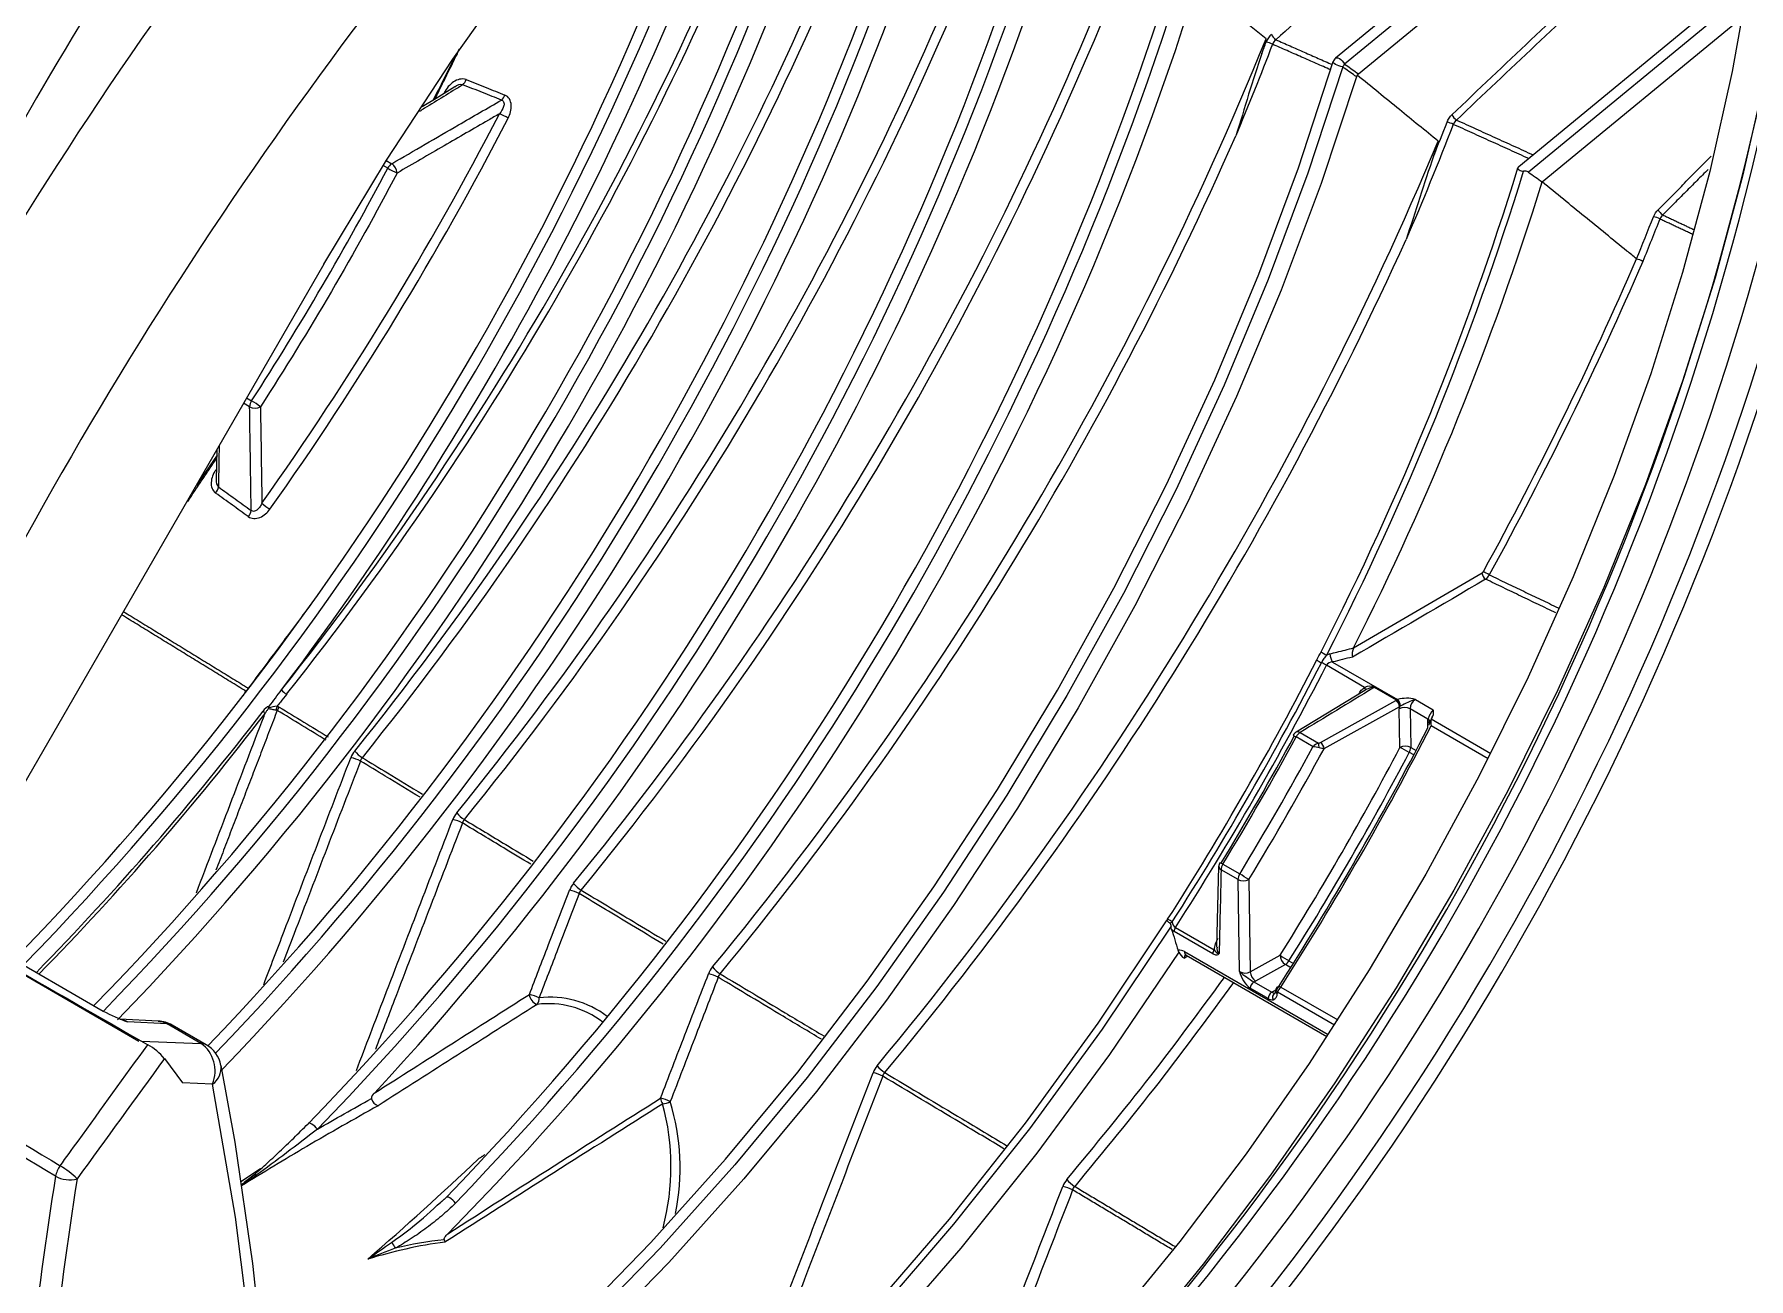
# Model space of a CAD drawing. Extents: x 9.3 to 87, y 1.1 to 68.8.
# Drawn here: x 15.774 to 19.113, y 51.268 to 53.691 of the extents above; entities that cross this region are included whole.
import ezdxf

# ---------------------------------------------------------------- set-up
doc = ezdxf.new("R2010")
doc.units = 0
doc.header["$MEASUREMENT"] = 0
doc.linetypes.add('SLD-Solid', pattern=[0])
doc.layers.add('OBJECT', color=7, linetype='CONTINUOUS')

msp = doc.modelspace()

# ---------------------------------------------------------------- linework, layer by layer
at = {"layer": 'OBJECT', "linetype": 'SLD-Solid', "lineweight": 15}
for p, q in [((18.7306, 53.9923), (18.3083, 53.6449)), ((18.7506, 53.9828), (18.3259, 53.6333)), ((18.3528, 53.6141), (18.7834, 53.9684)), ((19.0965, 53.7885), (18.6649, 53.4334)), ((19.109, 53.7728), (18.6838, 53.4229)), ((18.7107, 53.4037), (19.1008, 53.7247)), ((18.3035, 53.6377), (18.3037, 53.6382)), ((16.5722, 53.5777), (16.5737, 53.5769)), ((16.4621, 53.4306), (16.4534, 53.4357)), ((16.4594, 53.4454), (16.4699, 53.4393)), ((16.3378, 53.2436), (15.6043, 51.9731)), ((16.1933, 52.966), (16.1815, 52.9728)), ((16.1874, 52.9832), (16.1971, 52.9776)), ((16.1299, 52.8718), (16.0904, 52.814)), ((16.1299, 52.8718), (16.0904, 52.814)), ((16.1292, 52.8822), (16.1283, 52.8234)), ((16.1287, 52.8419), (16.1271, 52.8428)), ((16.0887, 52.8054), (16.0858, 52.8071)), ((16.0904, 52.814), (16.0934, 52.8123)), ((18.5934, 52.6423), (18.3431, 52.4962)), ((18.3648, 52.4198), (18.2904, 52.4627)), ((18.3024, 52.4691), (18.4291, 52.396)), ((18.3651, 52.4139), (18.2313, 52.3324)), ((18.2787, 52.3125), (18.4256, 52.3942)), ((18.427, 52.3949), (18.3838, 52.4198)), ((18.3847, 52.4204), (18.4278, 52.3955)), ((18.4636, 52.3964), (18.4984, 52.3763)), ((18.4325, 52.382), (18.2856, 52.3004)), ((18.4335, 52.3026), (18.4323, 52.3781)), ((18.4882, 52.358), (18.4533, 52.3782)), ((18.4533, 52.3782), (18.4545, 52.3028)), ((18.4944, 52.3583), (18.6105, 52.2912)), ((18.2643, 52.3043), (18.2313, 52.3233)), ((18.2391, 52.3318), (18.2747, 52.3113)), ((18.4878, 52.34), (18.488, 52.3531)), ((18.6053, 52.2809), (18.4945, 52.3448)), ((18.4606, 52.2881), (18.4519, 52.2931)), ((18.4545, 52.3028), (18.4651, 52.2966)), ((18.0801, 52.0714), (18.0765, 51.914)), ((18.0808, 52.0713), (18.0808, 52.0709)), ((18.1182, 52.0454), (18.0852, 52.0645)), ((18.0886, 52.0754), (18.1216, 52.0564)), ((15.4288, 52.0479), (15.9775, 51.7312)), ((15.4841, 52.0344), (15.9082, 51.7896)), ((18.121, 51.8664), (18.1182, 52.0454)), ((18.1392, 52.0456), (18.142, 51.8661)), ((18.0693, 51.901), (17.9939, 51.9445)), ((17.9963, 51.9522), (18.0718, 51.9086)), ((18.0139, 51.9052), (18.2938, 51.7436)), ((18.017, 51.8983), (18.2914, 51.7399)), ((18.142, 51.8661), (18.2001, 51.8984)), ((18.2105, 51.8801), (18.1524, 51.8478)), ((18.2211, 51.874), (18.2105, 51.8801)), ((18.2175, 51.8872), (18.2262, 51.8822)), ((18.1767, 51.8138), (18.1419, 51.8339)), ((18.149, 51.8462), (18.1838, 51.8261)), ((18.1838, 51.8261), (18.192, 51.831)), ((18.3061, 51.7624), (18.1953, 51.8264)), ((18.2017, 51.8363), (18.3125, 51.7723)), ((16.0154, 51.77), (15.9403, 51.7735)), ((16.0325, 51.7648), (15.9555, 51.7684)), ((16.0985, 51.7267), (16.0325, 51.7648)), ((16.1086, 51.7239), (16.0426, 51.762)), ((15.9826, 51.731), (16.0985, 51.7267)), ((16.0272, 51.6969), (16.0624, 51.6496)), ((16.1211, 51.6475), (16.0624, 51.6496)), ((16.2144, 51.4824), (16.1762, 51.4569))]:
    msp.add_line(p, q, dxfattribs=at)
at = {"layer": 'OBJECT', "linetype": 'SLD-Solid', "lineweight": 15, "flags": 128}
for points in [[(16.3378, 53.2436), (16.4597, 53.4459), (16.5889, 53.6428), (16.7247, 53.8335), (16.8665, 54.0173), (17.0138, 54.1932), (17.166, 54.3607), (17.3223, 54.5189), (17.4822, 54.6672), (17.6448, 54.8049), (17.8096, 54.9314), (17.9759, 55.0463), (17.9956, 55.0591)], [(19.0917, 54.976), (19.1151, 54.8662), (19.1396, 54.7057), (19.1544, 54.5382), (19.1593, 54.3642), (19.1544, 54.1845), (19.1396, 53.9999), (19.1151, 53.8112), (19.0809, 53.619), (19.0372, 53.4242), (18.9841, 53.2276), (18.9219, 53.03), (18.8508, 52.8323), (18.7711, 52.6352), (18.6832, 52.4395), (18.5874, 52.2462), (18.4841, 52.0559), (18.3738, 51.8695), (18.2568, 51.6877), (18.1338, 51.5113), (18.0051, 51.341), (17.8713, 51.1776), (17.733, 51.0216), (17.5908, 50.8738), (17.4452, 50.7347), (17.2968, 50.605), (17.1463, 50.4851), (16.9943, 50.3756), (16.8414, 50.2769)], [(19.2033, 53.9798), (19.1809, 53.8115), (19.146, 53.6158), (19.1015, 53.4175), (19.0474, 53.2174), (18.9841, 53.0162), (18.9117, 52.8149), (18.8306, 52.6143), (18.741, 52.4151), (18.6435, 52.2183), (18.5383, 52.0246), (18.426, 51.8348), (18.3069, 51.6498), (18.1816, 51.4703), (18.0506, 51.2969), (17.9144, 51.1306), (17.7736, 50.9718), (17.6287, 50.8214), (17.4805, 50.6799), (17.3294, 50.5478), (17.2939, 50.5185)], [(16.2466, 50.6986), (16.3598, 50.7809), (16.5174, 50.9057), (16.6728, 51.0406), (16.8255, 51.1852), (16.9747, 51.3388), (17.12, 51.5009), (17.2607, 51.6709), (17.3962, 51.8479), (17.5261, 52.0314), (17.6498, 52.2206), (17.7667, 52.4146), (17.8765, 52.6129), (17.9787, 52.8145), (18.0729, 53.0186), (18.1587, 53.2245), (18.2357, 53.4313), (18.3037, 53.6382)], [(18.3221, 53.6276), (18.2541, 53.4207), (18.1771, 53.2139), (18.0913, 53.008), (17.9971, 52.8039), (17.8949, 52.6023), (17.7851, 52.404), (17.6681, 52.21), (17.5445, 52.0208), (17.4146, 51.8373), (17.2791, 51.6603), (17.1384, 51.4903), (16.9931, 51.3282), (16.8439, 51.1746), (16.6912, 51.03), (16.5358, 50.8951), (16.3782, 50.7703), (16.2474, 50.6758)], [(18.3221, 53.6276), (18.3184, 53.6284), (18.3147, 53.6295), (18.3111, 53.6309), (18.3081, 53.6325), (18.3056, 53.6341), (18.3041, 53.6357), (18.3034, 53.6371), (18.3035, 53.6377)], [(18.3083, 53.6449), (18.3087, 53.6452), (18.3106, 53.6456), (18.3129, 53.6452), (18.3156, 53.644), (18.3184, 53.642), (18.3212, 53.6395), (18.3237, 53.6365), (18.3259, 53.6333)], [(18.349, 53.6084), (18.2801, 53.4005), (18.2021, 53.1928), (18.1155, 52.986), (18.0204, 52.781), (17.9173, 52.5786), (17.8067, 52.3796), (17.6889, 52.1848), (17.5644, 51.995), (17.4337, 51.8109), (17.2973, 51.6332), (17.1558, 51.4627), (17.0097, 51.3001), (16.8597, 51.1459), (16.7063, 51.0008), (16.5501, 50.8654), (16.3917, 50.7402), (16.2487, 50.6373)], [(16.5926, 53.5887), (16.5565, 53.5664), (16.5295, 53.5498)], [(16.1858, 52.4124), (16.1867, 52.4115), (16.1871, 52.411)], [(16.1911, 52.4179), (16.1918, 52.4175), (16.192, 52.4174)], [(18.3648, 52.4198), (18.3652, 52.4186), (18.3655, 52.4176), (18.3657, 52.4166), (18.3658, 52.4157), (18.3657, 52.415), (18.3656, 52.4143), (18.3653, 52.4139), (18.3649, 52.4136)], [(17.9878, 51.9548), (17.8534, 51.7542), (17.712, 51.5605), (17.5644, 51.3745), (17.4113, 51.197), (17.2532, 51.0289), (17.091, 50.871), (16.9254, 50.724), (16.7572, 50.5885), (16.5871, 50.4652), (16.4159, 50.3547)], [(16.4975, 50.4192), (16.5766, 50.4719), (16.7472, 50.5956), (16.9159, 50.7315), (17.0819, 50.8791), (17.2445, 51.0376), (17.4029, 51.2063), (17.5564, 51.3845), (17.7043, 51.5712), (17.8459, 51.7657), (17.9805, 51.967)], [(18.0032, 51.9043), (17.8682, 51.705), (17.7265, 51.5126), (17.5787, 51.3279), (17.4254, 51.1516), (17.2674, 50.9847), (17.1054, 50.8278), (16.94, 50.6817), (16.7721, 50.547), (16.6024, 50.4243), (16.4316, 50.3142)], [(18.0152, 51.8992), (18.015, 51.8992), (18.0162, 51.8987), (18.0171, 51.8982)], [(18.1914, 51.828), (18.1913, 51.8263), (18.191, 51.8251), (18.191, 51.8252)], [(16.0154, 51.77), (16.024, 51.7685), (16.0325, 51.7648)], [(16.1379, 49.0708), (16.1602, 49.217), (16.1959, 49.4924), (16.2229, 49.7643), (16.2411, 50.0322), (16.2505, 50.2957), (16.2511, 50.5545), (16.2428, 50.8081), (16.2256, 51.0562), (16.1996, 51.2982), (16.1648, 51.534), (16.1375, 51.6836)], [(16.1211, 49.0558), (16.1657, 49.3668), (16.1993, 49.6735), (16.2217, 49.9752), (16.2329, 50.2713), (16.2329, 50.5612), (16.2217, 50.8443), (16.1993, 51.1201), (16.1657, 51.388), (16.1211, 51.6475)], [(16.3254, 51.5596), (16.3229, 51.5625), (16.3201, 51.5653), (16.3172, 51.5677), (16.3143, 51.5696), (16.3117, 51.5708), (16.3095, 51.5714), (16.3079, 51.5712), (16.307, 51.5702)], [(16.1993, 51.4689), (16.1929, 51.4633), (16.1827, 51.4557)], [(16.5941, 51.4158), (16.5916, 51.4187), (16.5888, 51.4214), (16.5858, 51.4238), (16.583, 51.4257), (16.5804, 51.427), (16.5782, 51.4275), (16.5766, 51.4273), (16.5757, 51.4264)]]:
    msp.add_lwpolyline(points, dxfattribs=at)
at = {"layer": 'OBJECT', "linetype": 'SLD-Solid', "lineweight": 15}
for centre, radius, start, end in [((20.524, 50.8212), 6.4741, 135.42984, 158.26754), ((22.6307, 49.0085), 8.5498, 140.77027, 156.33787), ((22.4182, 49.0543), 8.2105, 139.89608, 156.17435), ((11.4323, 56.0772), 6.0035, 315.71857, 342.73484), ((11.4519, 56.0658), 6.0021, 315.77277, 342.73903), ((11.3816, 56.1019), 6.1114, 322.89113, 342.51371), ((22.6027, 49.0751), 8.0654, 140.47561, 157.16083), ((11.5871, 55.9878), 6.0044, 315.77812, 342.73369), ((11.6076, 55.9759), 6.0019, 315.76491, 342.73919), ((11.589, 55.9866), 6.0543, 315.89179, 342.59661), ((21.2219, 50.4252), 6.2854, 143.77257, 159.72935), ((11.7722, 55.8803), 6.0107, 316.22274, 342.72533), ((11.7931, 55.8683), 6.0079, 316.16754, 342.73096), ((11.7774, 55.8776), 6.057, 316.07308, 342.59288), ((11.1877, 56.4296), 6.4654, 321.61186, 338.67278), ((11.1912, 56.4252), 6.473, 321.61898, 338.70343), ((23.0742, 48.6842), 8.3527, 140.05487, 156.25237), ((11.2969, 56.4015), 6.5678, 321.16356, 338.53986), ((11.9903, 55.7549), 6.0121, 315.8893, 342.71748), ((12.0087, 55.7443), 6.0121, 315.8893, 342.71748), ((11.2971, 56.405), 6.5501, 321.1456, 338.28625), ((11.9726, 55.7636), 6.0838, 317.19538, 342.54767), ((11.4236, 56.3727), 6.6814, 320.93883, 338.34064), ((11.4235, 56.3762), 6.6639, 320.92289, 338.08295), ((12.2504, 55.6047), 6.0139, 315.99072, 342.71491), ((12.2687, 55.5941), 6.0139, 315.99072, 342.71491), ((11.5659, 56.3388), 6.8128, 320.71472, 338.11919), ((12.2648, 55.5971), 6.0499, 315.49189, 342.6007), ((11.5654, 56.3423), 6.7955, 320.70103, 337.85595), ((18.2101, 53.6622), 0.0395, 132.5931, 159.4378), ((18.2033, 53.6989), 0.0213, 201.0262, 238.2249), ((11.734, 56.2985), 6.95, 320.47503, 337.88758), ((18.058, 53.7), 0.1161, 336.5575, 351.2555), ((18.1652, 53.6329), 0.0439, 62.7348, 79.6292), ((18.2058, 53.6633), 0.0222, 128.2785, 157.3567), ((13.6275, 54.8006), 5.7745, 316.8236, 348.28427), ((13.6233, 54.8029), 5.8066, 316.79477, 348.31309), ((18.3178, 53.6333), 0.015, 129.4455, 162.9458), ((18.2974, 53.6479), 0.0319, 320.6344, 332.99), ((16.6055, 53.5741), 0.0192, 81.256, 131.5313), ((16.5911, 53.6114), 0.0252, 313.3552, 340.3862), ((13.6865, 54.7674), 5.5799, 316.9482, 348.1493), ((13.72, 54.7476), 5.558, 316.9433, 348.1645), ((13.7127, 54.7516), 5.6221, 316.8811, 348.2268), ((16.6665, 53.5814), 0.0251, 313.1615, 340.2461), ((11.0116, 56.4754), 6.3848, 324.61672, 332.59379), ((11.0093, 56.4729), 6.4048, 324.64256, 332.62597), ((16.6049, 53.3656), 0.1866, 60.491, 66.3389), ((18.5555, 53.5435), 0.0225, 203.3071, 238.4957), ((11.727, 56.3001), 6.9763, 320.49487, 336.27915), ((18.5166, 53.4755), 0.0455, 62.5342, 78.9675), ((11.9269, 56.2459), 7.1374, 320.26237, 337.22716), ((18.397, 53.5008), 0.1123, 335.3201, 350.9606), ((16.4819, 53.4206), 0.0222, 122.8575, 153.2749), ((16.5742, 53.6254), 0.2247, 240.076, 245.3598), ((16.4568, 53.4195), 0.0238, 4.0609, 56.5399), ((13.0883, 55.1508), 5.8342, 332.85707, 342.85634), ((13.0993, 55.1445), 5.8342, 332.85707, 342.85634), ((18.6761, 53.4078), 0.017, 62.9327, 95.8138), ((13.0851, 55.1545), 5.8918, 333.18339, 342.71344), ((18.9178, 53.2897), 0.0474, 62.3212, 78.2384), ((18.958, 53.3604), 0.0243, 206.2828, 238.8412), ((11.9231, 56.2456), 7.1602, 320.27712, 335.63685), ((18.8826, 53.2054), 0.0499, 61.3249, 76.3926), ((16.2154, 52.9652), 0.0222, 145.9112, 177.7821), ((16.2037, 52.987), 0.0235, 243.6747, 297.0416), ((16.1145, 52.8343), 0.1654, 52.8581, 60.0408), ((16.1445, 52.8209), 0.0163, 171.3716, 222.799), ((16.1084, 52.8139), 0.0245, 319.5314, 350.6025), ((16.1721, 52.7681), 0.0245, 319.4993, 350.7824), ((16.2793, 52.8448), 0.091, 226.8987, 239.2039), ((18.5894, 52.6486), 0.00747, 302.5042, 331.7986), ((18.6094, 52.6436), 0.0161, 184.5542, 236.2915), ((18.4975, 52.4486), 0.2198, 59.9411, 63.3872), ((18.5864, 52.6491), 0.0236, 306.7778, 334.0987), ((18.3058, 52.5211), 0.0411, 231.0857, 248.9197), ((18.3691, 52.4843), 0.0286, 155.5523, 191.206), ((12.7763, 55.2993), 6.1796, 327.38062, 332.78507), ((12.7882, 55.2924), 6.1762, 327.38059, 332.78509), ((12.7914, 55.2906), 6.1836, 327.32423, 332.78508), ((18.2929, 52.4984), 0.0329, 230.01, 248.2217), ((18.1948, 52.2956), 0.1925, 60.2256, 63.518), ((18.302, 52.4557), 0.0135, 88.1368, 148.7151), ((18.3386, 52.4903), 0.042, 187.3291, 210.2985), ((24.9839, 25.6354), 27.6531, 103.89969, 103.98222), ((14.1114, 54.5271), 6.0698, 323.64186, 340.30679), ((18.3755, 52.3961), 0.026, 69.2587, 114.4045), ((16.1409, 52.4604), 0.0657, 313.1254, 319.7852), ((11.4946, 56.0113), 5.9666, 322.5521, 322.93041), ((16.2862, 52.4407), 0.0403, 220.0321, 238.7987), ((18.3787, 52.4287), 0.0103, 300.0748, 305.7306), ((18.4169, 52.3812), 0.0157, 3.1179, 56.2504), ((18.4218, 52.4038), 0.0103, 300.0748, 305.7306), ((18.4227, 52.4049), 0.0109, 293.6956, 299.3457), ((18.4193, 52.3833), 0.0149, 359.0174, 53.9214), ((18.4471, 52.3343), 0.0643, 75.1167, 106.2578), ((18.415, 52.382), 0.0198, 4.3507, 44.6902), ((18.5701, 52.1186), 0.2975, 110.9733, 117.0563), ((18.4751, 52.3779), 0.0218, 121.7018, 179.2288), ((11.7672, 55.7933), 5.6141, 315.5936, 322.4697), ((11.7617, 55.7965), 5.6263, 315.6251, 322.4694), ((16.2394, 52.3615), 0.0232, 109.8597, 149.6536), ((16.1929, 52.3435), 0.0398, 39.9237, 48.3643), ((16.2367, 52.3786), 0.00703, 137.2842, 168.513), ((16.3101, 51.9672), 0.4206, 98.6688, 101.0124), ((16.2792, 52.3707), 0.0347, 159.3755, 172.0636), ((16.2735, 52.3633), 0.0289, 141.374, 156.2634), ((18.4635, 52.3785), 0.0312, 173.4695, 180.772), ((18.4429, 52.3571), 0.0235, 63.7554, 116.8753), ((18.5385, 52.3421), 0.0527, 139.5284, 162.4274), ((18.4832, 52.3498), 0.0096, 15.536, 58.2154), ((18.5887, 52.312), 0.1048, 151.7305, 161.4788), ((18.5262, 52.3518), 0.0324, 168.4128, 192.3456), ((14.7637, 54.1605), 5.9119, 310.66954, 342.34674), ((13.012, 55.1632), 5.938, 328.68387, 331.45539), ((13.037, 55.1488), 5.9131, 328.68388, 331.45535), ((12.7625, 55.3073), 6.4485, 327.38928, 332.61075), ((12.7884, 55.2923), 6.4224, 327.4443, 332.68145), ((18.2391, 52.3195), 0.015, 121.2916, 151.4559), ((18.2442, 52.3494), 0.0292, 231.2442, 243.745), ((18.2348, 52.3257), 0.0075, 54.4279, 117.2059), ((18.2508, 52.3132), 0.0219, 122.0861, 152.6174), ((18.4831, 52.3443), 0.0101, 35.8585, 60.789), ((16.4427, 52.332), 0.0575, 218.9718, 238.7739), ((13.2536, 55.0237), 5.701, 328.6349, 331.5095), ((13.2493, 55.0263), 5.7268, 328.6352, 331.5758), ((13.0527, 55.1398), 6.083, 327.80117, 332.19885), ((13.0481, 55.1424), 6.1089, 327.80151, 332.19852), ((18.2853, 52.2841), 0.0292, 111.4129, 136.2412), ((18.2516, 52.2122), 0.0929, 74.5407, 82.1795), ((18.2306, 52.2985), 0.0459, 4.1284, 16.1742), ((18.27, 52.2995), 0.0157, 3.1179, 56.2504), ((18.4441, 52.2817), 0.0235, 63.7554, 116.8753), ((18.3351, 52.0899), 0.2344, 60.1328, 65.1895), ((18.4333, 52.3034), 0.0212, 331.0241, 358.2422), ((16.3795, 52.2209), 0.0628, 61.7536, 80.0152), ((16.578, 52.1003), 0.0629, 61.7057, 79.9732), ((16.6407, 52.2105), 0.0563, 218.476, 238.7891), ((18.0958, 52.0706), 0.015, 148.6835, 178.7107), ((18.0885, 52.0714), 0.0077, 183.7018, 244.6891), ((18.0683, 52.0437), 0.0377, 57.4498, 67.1195), ((18.1071, 52.0637), 0.0219, 147.5243, 177.9253), ((18.14, 52.0447), 0.0219, 147.5243, 177.9253), ((17.933, 51.7309), 0.3762, 56.771, 59.9205), ((16.8053, 51.9627), 0.0631, 61.6486, 79.9322), ((16.8676, 52.0721), 0.0551, 217.9818, 238.8128), ((18.1285, 52.0665), 0.0235, 243.7514, 296.8773), ((17.9932, 51.9603), 0.0145, 145.1889, 154.8118), ((17.9689, 51.9356), 0.0348, 52.2474, 69.429), ((17.906, 52.1147), 0.1735, 297.3462, 299.0537), ((17.9813, 51.9558), 0.00655, 351.152, 48.0268), ((18.0055, 51.9645), 0.0153, 185.0439, 233.4598), ((46.1653, 60.7607), 29.5224, 197.36691, 197.45004), ((18.0086, 51.944), 0.0148, 146.1588, 177.8084), ((18.1145, 51.907), 0.0428, 146.1331, 177.8354), ((18.0046, 51.8916), 0.0165, 55.8064, 100.8233), ((18.0226, 51.9112), 0.0206, 199.55, 244.3882), ((18.021, 51.9043), 0.00721, 172.8118, 235.8741), ((18.084, 51.9004), 0.0148, 146.1588, 177.8084), ((18.0846, 51.9159), 0.0148, 209.5951, 257.7507), ((18.0888, 51.9108), 0.0118, 164.5144, 231.44), ((18.335, 52.0896), 0.234, 234.8054, 239.8705), ((18.2236, 51.8997), 0.0235, 183.1208, 236.2507), ((17.0758, 51.7997), 0.0632, 61.5788, 79.8844), ((17.1377, 51.9083), 0.054, 217.4857, 238.8537), ((18.1819, 51.8827), 0.063, 194.9193, 230.6341), ((18.1318, 51.8864), 0.0228, 241.5653, 296.5688), ((18.3067, 52.0937), 0.2935, 230.7519, 237.4988), ((18.1655, 51.8674), 0.0235, 183.1181, 236.2508), ((18.1994, 51.8982), 0.0212, 301.7538, 328.9746), ((16.7602, 51.8237), 0.0223, 184.815, 251.2567), ((16.727, 51.7595), 0.0633, 61.7241, 79.9558), ((18.1573, 51.8332), 0.0154, 122.6053, 177.3967), ((18.1368, 51.8761), 0.0323, 292.1986, 298.9688), ((18.1921, 51.8131), 0.0154, 122.6053, 177.3967), ((18.1886, 51.8333), 0.00866, 236.3669, 276.1391), ((18.1958, 51.8162), 0.0105, 126.7883, 206.2672), ((18.1836, 51.8221), 0.0109, 284.932, 7.4516), ((18.1966, 51.8282), 0.00512, 183.8536, 244.7805), ((18.2026, 51.8289), 0.0111, 143.4119, 185.736), ((18.202, 51.8321), 0.00883, 154.8546, 220.615), ((18.1987, 51.8204), 0.0162, 79.4259, 106.9815), ((18.2161, 51.8199), 0.0218, 131.3816, 162.8545), ((16.0735, 52.0947), 0.347, 241.5512, 250.12), ((16.7397, 51.8136), 0.0173, 320.3803, 5.4251), ((16.7749, 51.6276), 0.1763, 52.8868, 97.1329), ((16.7784, 51.6322), 0.1843, 52.8303, 96.6921), ((18.1847, 51.8262), 0.0147, 237.0711, 276.5427), ((16.0126, 51.7101), 0.06, 60.0027, 87.3671), ((16.032, 51.7434), 0.0215, 60.4046, 88.6162), ((15.937, 51.6219), 0.1173, 39.7152, 60.4827), ((16.0596, 51.6728), 0.0665, 337.5875, 54.1241), ((16.098, 51.7053), 0.0215, 60.4046, 88.6162), ((16.0786, 51.672), 0.06, 11.1288, 60.0027), ((16.0993, 51.6792), 0.0385, 304.4832, 6.5008), ((17.3962, 51.6071), 0.0634, 61.5034, 79.8307), ((17.4577, 51.715), 0.0529, 217.0138, 238.9097), ((16.4446, 51.6183), 0.0143, 126.7015, 177.2868), ((16.4496, 51.6243), 0.02, 195.5376, 251.8479), ((17.0168, 51.6224), 0.0235, 186.355, 215.6731), ((16.9823, 51.5573), 0.0635, 61.6706, 79.9119), ((16.9888, 51.6642), 0.0562, 279.1032, 294.8528), ((16.5473, 51.4867), 0.4666, 345.2067, 15.1564), ((16.5838, 51.4837), 0.4478, 348.6292, 16.8051), ((15.8632, 51.4587), 0.0489, 142.8691, 169.101), ((15.7422, 51.3469), 0.1634, 45.2581, 59.869), ((25.1891, 50.0037), 9.4876, 171.12166, 173.31962), ((15.8424, 51.5177), 0.0567, 241.3148, 285.1427), ((16.2037, 51.4632), 0.00709, 70.1051, 127.925), ((17.8269, 51.4928), 0.0521, 216.6113, 238.9916), ((17.7657, 51.3854), 0.0636, 61.4137, 79.7787), ((5.6582, 66.8101), 18.8744, 304.77468, 304.94658), ((17.6813, 48.2132), 3.3395, 111.1384, 112.1317), ((16.4482, 51.3167), 0.031, 21.3591, 46.0468), ((16.6495, 50.6173), 0.7313, 96.088, 103.6423)]:
    msp.add_arc(centre, radius, start, end, dxfattribs=at)
msp.add_ellipse((15.966, 51.7122), major_axis=(-0.0348, 0.0592), ratio=0.454263, start_param=5.610554, end_param=5.974824, dxfattribs=at)
for points, knots in [([(18.5358, 53.9916), (18.5025, 53.9614), (18.4692, 53.9313), (18.4359, 53.9012), (18.4026, 53.8711), (18.3693, 53.841), (18.336, 53.8109), (18.288, 53.7675), (18.24, 53.7241), (18.192, 53.6807)], [0, 0, 0, 0, 0.00373153, 0.00373153, 0.00373153, 0.00746306, 0.00746306, 0.00746306, 0.01284346, 0.01284346, 0.01284346, 0.01284346]), ([(18.5349, 53.5346), (18.5862, 53.5833), (18.6375, 53.6319), (18.6888, 53.6806), (18.7401, 53.7292), (18.7914, 53.7779), (18.8427, 53.8265)], [0, 0, 0, 0, 0.00581751, 0.00581751, 0.00581751, 0.01163501, 0.01163501, 0.01163501, 0.01163501]), ([(18.1728, 53.6824), (18.1556, 53.6964), (18.1385, 53.7103), (18.1214, 53.7243), (18.094, 53.7466), (18.0667, 53.7689), (18.0394, 53.7912)], [0.000023896, 0.000023896, 0.000023896, 0.000023896, 0.002825945, 0.002825945, 0.002825945, 0.007291602, 0.007291602, 0.007291602, 0.007291602]), ([(18.8519, 53.8161), (18.8005, 53.7675), (18.7492, 53.7188), (18.6978, 53.6702), (18.6465, 53.6216), (18.5951, 53.573), (18.5438, 53.5243)], [0, 0, 0, 0, 0.00581749, 0.00581749, 0.00581749, 0.01163498, 0.01163498, 0.01163498, 0.01163498]), ([(18.1645, 53.6538), (18.1556, 53.6276), (18.1471, 53.6011), (18.1307, 53.5476), (18.1227, 53.5206), (18.114, 53.4936)], [0, 0, 0, 0, 0.5, 0.5, 1, 1, 1, 1]), ([(18.349, 53.6084), (18.348, 53.6091), (18.3469, 53.6099), (18.3459, 53.6106), (18.3419, 53.6135), (18.338, 53.6163), (18.334, 53.6191), (18.33, 53.6219), (18.3261, 53.6248), (18.3221, 53.6276)], [0, 0, 0, 0, 0.0001106533, 0.0001106533, 0.0001106533, 0.0005277827, 0.0005277827, 0.0005277827, 0.0009449105, 0.0009449105, 0.0009449105, 0.0009449105]), ([(18.3259, 53.6333), (18.3298, 53.6305), (18.3338, 53.6277), (18.3377, 53.6249), (18.3417, 53.622), (18.3457, 53.6192), (18.3496, 53.6164), (18.3507, 53.6156), (18.3517, 53.6149), (18.3528, 53.6141), (18.3528, 53.6141), (18.3528, 53.6141), (18.3528, 53.6141)], [0, 0, 0, 0, 0.0004171271, 0.0004171271, 0.0004171271, 0.0008342559, 0.0008342559, 0.0008342559, 0.0009455444, 0.0009455444, 0.0009455444, 0.0009456044, 0.0009456044, 0.0009456044, 0.0009456044]), ([(16.6084, 53.593), (16.5836, 53.5777), (16.5554, 53.5604), (16.5273, 53.543), (16.524, 53.541)], [0, 0, 0, 0, 0.882639, 1, 1, 1, 1]), ([(16.6148, 53.6029), (16.6109, 53.6045), (16.6065, 53.6046), (16.598, 53.6028), (16.5939, 53.6009), (16.5865, 53.5959), (16.5831, 53.5928), (16.577, 53.5858), (16.5744, 53.5819), (16.5722, 53.5777)], [0, 0, 0, 0, 0.25, 0.25, 0.5, 0.5, 0.75, 0.75, 1, 1, 1, 1]), ([(16.6837, 53.5631), (16.6715, 53.568), (16.6593, 53.5728), (16.6471, 53.5777), (16.6342, 53.5828), (16.6213, 53.5879), (16.6084, 53.593)], [0, 0, 0, 0, 0.001131224, 0.001131224, 0.001131224, 0.002327866, 0.002327866, 0.002327866, 0.002327866]), ([(16.6148, 53.6029), (16.6277, 53.5978), (16.6407, 53.5927), (16.6536, 53.5875), (16.6658, 53.5827), (16.678, 53.5778), (16.6901, 53.5729)], [0, 0, 0, 0, 0.001197094, 0.001197094, 0.001197094, 0.002328746, 0.002328746, 0.002328746, 0.002328746]), ([(18.5079, 53.4832), (18.4828, 53.5037), (18.4576, 53.5242), (18.4325, 53.5447), (18.4052, 53.567), (18.3779, 53.5893), (18.3505, 53.6116)], [0.000023896, 0.000023896, 0.000023896, 0.000023896, 0.004134363, 0.004134363, 0.004134363, 0.008600021, 0.008600021, 0.008600021, 0.008600021]), ([(16.4699, 53.4393), (16.5133, 53.4644), (16.5566, 53.4896), (16.6, 53.5147), (16.6279, 53.5308), (16.6558, 53.547), (16.6837, 53.5631)], [0, 0, 0, 0, 0.004602182, 0.004602182, 0.004602182, 0.007561345, 0.007561345, 0.007561345, 0.007561345]), ([(16.6837, 53.5631), (16.685, 53.5628), (16.6861, 53.5621), (16.6878, 53.5603), (16.6883, 53.5591), (16.6891, 53.5555), (16.6886, 53.5529), (16.6862, 53.5454), (16.6833, 53.5408), (16.6798, 53.5365)], [0, 0, 0, 0, 0.125, 0.125, 0.25, 0.25, 0.5, 0.5, 1, 1, 1, 1]), ([(16.6969, 53.528), (16.6989, 53.532), (16.7005, 53.5361), (16.7026, 53.5446), (16.703, 53.549), (16.7024, 53.5576), (16.7012, 53.5619), (16.6969, 53.5688), (16.6938, 53.5715), (16.6901, 53.5729)], [0, 0, 0, 0, 0.25, 0.25, 0.5, 0.5, 0.75, 0.75, 1, 1, 1, 1]), ([(16.6798, 53.5365), (16.6727, 53.5324), (16.6655, 53.5282), (16.6583, 53.5241), (16.6296, 53.5074), (16.6008, 53.4908), (16.5721, 53.4742), (16.5416, 53.4565), (16.511, 53.4388), (16.4805, 53.4211)], [0, 0, 0, 0, 0.000762, 0.000762, 0.000762, 0.00381, 0.00381, 0.00381, 0.007049779, 0.007049779, 0.007049779, 0.007049779]), ([(18.4991, 53.4539), (18.4897, 53.4274), (18.4807, 53.4006), (18.4633, 53.3465), (18.4549, 53.3191), (18.4457, 53.2919)], [0, 0, 0, 0, 0.5, 0.5, 1, 1, 1, 1]), ([(18.6633, 53.4311), (18.6629, 53.4304), (18.6629, 53.4297), (18.6638, 53.4285), (18.6647, 53.4278), (18.6669, 53.4266), (18.6683, 53.4259), (18.6712, 53.425), (18.6728, 53.4246), (18.6743, 53.4247)], [0, 0, 0, 0, 0.25, 0.25, 0.5, 0.5, 0.75, 0.75, 1, 1, 1, 1]), ([(18.6633, 53.4311), (18.6638, 53.4319), (18.6644, 53.433), (18.6648, 53.4333), (18.665, 53.4334)], [0, 0, 0, 0, 0.693561, 1, 1, 1, 1]), ([(18.8943, 53.254), (18.8881, 53.2591), (18.8818, 53.2642), (18.8755, 53.2693), (18.848, 53.2917), (18.8206, 53.3141), (18.7931, 53.3365), (18.7656, 53.3589), (18.7382, 53.3813), (18.7107, 53.4037)], [0, 0, 0, 0, 0.00102505, 0.00102505, 0.00102505, 0.0055146, 0.0055146, 0.0055146, 0.01000415, 0.01000415, 0.01000415, 0.01000415]), ([(16.1963, 52.7642), (16.196, 52.7817), (16.1957, 52.7993), (16.1955, 52.8168), (16.1947, 52.8665), (16.194, 52.9163), (16.1933, 52.966)], [0, 0, 0, 0, 0.001622232, 0.001622232, 0.001622232, 0.006224414, 0.006224414, 0.006224414, 0.006224414]), ([(16.2143, 52.9662), (16.2144, 52.9579), (16.2146, 52.9497), (16.2147, 52.9414), (16.2152, 52.9085), (16.2157, 52.8756), (16.2162, 52.8426), (16.2163, 52.8341), (16.2164, 52.8255), (16.2166, 52.8169), (16.2167, 52.8041), (16.2169, 52.7912), (16.2171, 52.7784)], [0, 0, 0, 0, 0.000762, 0.000762, 0.000762, 0.00381, 0.00381, 0.00381, 0.004602179, 0.004602179, 0.004602179, 0.005792124, 0.005792124, 0.005792124, 0.005792124]), ([(16.1338, 52.8902), (16.1336, 52.8796), (16.1335, 52.869), (16.1333, 52.8584), (16.133, 52.8422), (16.1328, 52.826), (16.1326, 52.8099)], [0.003427164, 0.003427164, 0.003427164, 0.003427164, 0.004426541, 0.004426541, 0.004426541, 0.005947412, 0.005947412, 0.005947412, 0.005947412]), ([(16.1271, 52.8428), (16.1246, 52.8391), (16.1225, 52.8353), (16.1195, 52.8272), (16.1186, 52.823), (16.1182, 52.8148), (16.1187, 52.8107), (16.1216, 52.8035), (16.1239, 52.8003), (16.127, 52.798)], [0, 0, 0, 0, 0.25, 0.25, 0.5, 0.5, 0.75, 0.75, 1, 1, 1, 1]), ([(16.1907, 52.7522), (16.1803, 52.7597), (16.1699, 52.7671), (16.1596, 52.7746), (16.1487, 52.7824), (16.1379, 52.7902), (16.127, 52.798)], [0, 0, 0, 0, 0.001128349, 0.001128349, 0.001128349, 0.002306151, 0.002306151, 0.002306151, 0.002306151]), ([(16.1326, 52.8099), (16.1434, 52.8021), (16.1542, 52.7943), (16.1651, 52.7865), (16.1755, 52.7791), (16.1859, 52.7716), (16.1963, 52.7642)], [0, 0, 0, 0, 0.001177277, 0.001177277, 0.001177277, 0.002305129, 0.002305129, 0.002305129, 0.002305129]), ([(16.1907, 52.7522), (16.1937, 52.7501), (16.1975, 52.7488), (16.2053, 52.7484), (16.2094, 52.7492), (16.2172, 52.7523), (16.2209, 52.7546), (16.2274, 52.7601), (16.2303, 52.7632), (16.2327, 52.7666)], [0, 0, 0, 0, 0.25, 0.25, 0.5, 0.5, 0.75, 0.75, 1, 1, 1, 1]), ([(16.2171, 52.7784), (16.2161, 52.776), (16.2149, 52.7738), (16.2122, 52.7697), (16.2106, 52.7677), (16.207, 52.7645), (16.205, 52.7632), (16.2004, 52.7621), (16.198, 52.7627), (16.1963, 52.7642)], [0, 0, 0, 0, 0.25, 0.25, 0.5, 0.5, 0.75, 0.75, 1, 1, 1, 1]), ([(16.1911, 52.4179), (16.2112, 52.445), (16.2316, 52.4721), (16.2723, 52.5265), (16.2927, 52.5538), (16.3131, 52.5812)], [0, 0, 0, 0, 0.5, 0.5, 1, 1, 1, 1]), ([(18.297, 52.485), (18.3016, 52.4861), (18.3062, 52.4873), (18.3108, 52.4884), (18.3216, 52.4911), (18.3324, 52.4938), (18.3432, 52.4965)], [0, 0, 0, 0, 0.000377558, 0.000377558, 0.000377558, 0.001262313, 0.001262313, 0.001262313, 0.001262313]), ([(18.2911, 52.4828), (18.2892, 52.4804), (18.2873, 52.4781), (18.2837, 52.4732), (18.2821, 52.4706), (18.2807, 52.4679)], [0, 0, 0, 0, 0.5, 0.5, 1, 1, 1, 1]), ([(16.2654, 52.4062), (16.2613, 52.4011), (16.2572, 52.396), (16.2531, 52.3909), (16.251, 52.3882), (16.2489, 52.3856), (16.2468, 52.383)], [0, 0, 0, 0, 0.0005080065, 0.0005080065, 0.0005080065, 0.0007723451, 0.0007723451, 0.0007723451, 0.0007723451]), ([(18.3838, 52.4198), (18.3829, 52.4193), (18.382, 52.4187), (18.381, 52.4181), (18.3337, 52.3893), (18.2864, 52.3606), (18.2391, 52.3318)], [-0.000104701, -0.000104701, -0.000104701, -0.000104701, 0, 0, 0, 0.005235699, 0.005235699, 0.005235699, 0.005235699]), ([(18.3533, 52.4067), (18.3549, 52.4093), (18.358, 52.4145), (18.3625, 52.418), (18.3648, 52.4198)], [0, 0, 0, 0, 0.499755, 1, 1, 1, 1]), ([(18.3838, 52.4198), (18.3835, 52.42), (18.3831, 52.4201), (18.3822, 52.42), (18.3818, 52.42), (18.3805, 52.4198), (18.3797, 52.4196), (18.3772, 52.4191), (18.3756, 52.4186), (18.3708, 52.4169), (18.3677, 52.4155), (18.3649, 52.4136)], [0, 0, 0, 0, 0.0625, 0.0625, 0.125, 0.125, 0.25, 0.25, 0.5, 0.5, 1, 1, 1, 1]), ([(18.4271, 52.3949), (18.4286, 52.3936), (18.43, 52.3916), (18.4318, 52.3882), (18.4323, 52.387), (18.4332, 52.3848), (18.4336, 52.3837), (18.4342, 52.3831)], [0, 0, 0, 0, 0.5, 0.5, 0.75, 0.75, 1, 1, 1, 1]), ([(16.0896, 52.0199), (16.1334, 52.1344), (16.1779, 52.2509), (16.2227, 52.3672), (16.2235, 52.3691)], [0, 0, 0, 0, 0.983911, 1, 1, 1, 1]), ([(16.2298, 52.3783), (16.2285, 52.3769), (16.2274, 52.3754), (16.2254, 52.3723), (16.2244, 52.3707), (16.2235, 52.3691)], [0, 0, 0, 0, 0.5, 0.5, 1, 1, 1, 1]), ([(16.2298, 52.38), (16.2298, 52.3795), (16.2298, 52.379), (16.2298, 52.3785), (16.2298, 52.3784), (16.2298, 52.3784), (16.2298, 52.3783)], [0, 0, 0, 0, 0.000042325, 0.000042325, 0.000042325, 0.00004684774, 0.00004684774, 0.00004684774, 0.00004684774]), ([(16.2449, 52.3755), (16.2424, 52.3754), (16.2397, 52.3759), (16.2357, 52.3768), (16.2345, 52.3772), (16.2321, 52.3779), (16.2309, 52.3783), (16.2298, 52.3783)], [0, 0, 0, 0, 0.5, 0.5, 0.75, 0.75, 1, 1, 1, 1]), ([(16.247, 52.375), (16.2467, 52.3752), (16.2463, 52.3754), (16.2459, 52.3755), (16.2455, 52.3755), (16.2452, 52.3755), (16.2449, 52.3755)], [0, 0, 0, 0, 0.00003740346, 0.00003740346, 0.00003740346, 0.000065309, 0.000065309, 0.000065309, 0.000065309]), ([(18.4965, 52.3616), (18.4984, 52.3639), (18.4992, 52.3664), (18.4993, 52.3714), (18.4986, 52.3738), (18.4984, 52.3763)], [0, 0, 0, 0, 0.5, 0.5, 1, 1, 1, 1]), ([(18.2747, 52.3113), (18.2754, 52.3113), (18.276, 52.3115), (18.2767, 52.3117), (18.2774, 52.3119), (18.2781, 52.3122), (18.2787, 52.3125)], [0, 0, 0, 0, 0.0000534256, 0.0000534256, 0.0000534256, 0.0001176438, 0.0001176438, 0.0001176438, 0.0001176438]), ([(16.2206, 51.8409), (16.2339, 51.8757), (16.2903, 52.0231), (16.347, 52.1703), (16.3903, 52.2827)], [0, 0, 0, 0, 0.236302, 1, 1, 1, 1]), ([(16.4092, 52.2762), (16.3659, 52.1638), (16.3156, 52.0333), (16.2656, 51.9027), (16.2587, 51.8846)], [0, 0, 0, 0, 0.861669, 1, 1, 1, 1]), ([(16.5252, 52.2057), (16.5027, 52.2194), (16.464, 52.2429), (16.4253, 52.2664), (16.4092, 52.2762)], [0, 0, 0, 0, 0.583447, 1, 1, 1, 1]), ([(16.4128, 52.2828), (16.429, 52.273), (16.4681, 52.2493), (16.507, 52.2257), (16.5298, 52.2119)], [0, 0, 0, 0, 0.415656, 1, 1, 1, 1]), ([(16.4012, 51.6741), (16.4195, 51.7217), (16.4818, 51.8845), (16.5445, 52.0471), (16.5889, 52.1622)], [0, 0, 0, 0, 0.29216, 1, 1, 1, 1]), ([(16.6078, 52.1557), (16.5634, 52.0406), (16.5068, 51.8937), (16.4505, 51.7467), (16.4383, 51.7149)], [0, 0, 0, 0, 0.783857, 1, 1, 1, 1]), ([(16.7407, 52.0753), (16.7232, 52.0859), (16.6789, 52.1126), (16.6346, 52.1395), (16.6078, 52.1557)], [0, 0, 0, 0, 0.395434, 1, 1, 1, 1]), ([(16.6115, 52.1624), (16.6384, 52.1461), (16.6831, 52.1191), (16.7277, 52.0922), (16.7455, 52.0815)], [0, 0, 0, 0, 0.601837, 1, 1, 1, 1]), ([(16.738, 51.8218), (16.7503, 51.8536), (16.7625, 51.8854), (16.7748, 51.9173), (16.7886, 51.9531), (16.8025, 51.989), (16.8163, 52.0248)], [0.000694391, 0.000694391, 0.000694391, 0.000694391, 0.003343066, 0.003343066, 0.003343066, 0.006327886, 0.006327886, 0.006327886, 0.006327886]), ([(16.839, 52.025), (16.873, 52.0045), (16.9279, 51.9715), (16.9827, 51.9385), (17.0036, 51.9259)], [0, 0, 0, 0, 0.618774, 1, 1, 1, 1]), ([(16.8353, 52.0182), (16.8214, 51.9824), (16.8076, 51.9465), (16.7937, 51.9107), (16.7815, 51.8788), (16.7692, 51.847), (16.7569, 51.8152)], [0, 0, 0, 0, 0.002984581, 0.002984581, 0.002984581, 0.005633052, 0.005633052, 0.005633052, 0.005633052]), ([(16.9987, 51.9197), (16.9781, 51.9321), (16.9237, 51.9649), (16.8691, 51.9978), (16.8353, 52.0182)], [0, 0, 0, 0, 0.378887, 1, 1, 1, 1]), ([(17.9857, 51.9607), (17.9849, 51.9612), (17.9832, 51.9623), (17.9813, 51.9638), (17.9802, 51.9651), (17.9798, 51.9659), (17.9801, 51.9663), (17.9801, 51.9664)], [0, 0, 0, 0, 0.231994, 0.463918, 0.697581, 0.935469, 1, 1, 1, 1]), ([(18.017, 51.8996), (18.0166, 51.8994), (18.0154, 51.899), (18.014, 51.8967), (18.0138, 51.894), (18.0137, 51.8926)], [0, 0, 0, 0, 0.149428, 0.556133, 1, 1, 1, 1]), ([(18.0693, 51.901), (18.0717, 51.8996), (18.0741, 51.8988), (18.0774, 51.8988), (18.0784, 51.899), (18.0801, 51.8999), (18.0809, 51.9006), (18.0815, 51.9015)], [0, 0, 0, 0, 0.5, 0.5, 0.75, 0.75, 1, 1, 1, 1]), ([(16.9934, 51.6198), (17.0093, 51.661), (17.0252, 51.7022), (17.0411, 51.7435), (17.0564, 51.7829), (17.0716, 51.8224), (17.0869, 51.8619)], [0.000212887, 0.000212887, 0.000212887, 0.000212887, 0.003643965, 0.003643965, 0.003643965, 0.006930587, 0.006930587, 0.006930587, 0.006930587]), ([(17.1059, 51.8553), (17.0906, 51.8158), (17.0754, 51.7763), (17.0601, 51.7368), (17.0442, 51.6956), (17.0283, 51.6544), (17.0124, 51.6132)], [0, 0, 0, 0, 0.003286359, 0.003286359, 0.003286359, 0.006717177, 0.006717177, 0.006717177, 0.006717177]), ([(17.3068, 51.7346), (17.2819, 51.7495), (17.215, 51.7897), (17.148, 51.83), (17.1059, 51.8553)], [0, 0, 0, 0, 0.372194, 1, 1, 1, 1]), ([(17.1097, 51.8621), (17.1519, 51.8368), (17.2192, 51.7963), (17.2864, 51.756), (17.3115, 51.741)], [0, 0, 0, 0, 0.626209, 1, 1, 1, 1]), ([(17.7851, 51.4618), (17.84, 51.5283), (17.9451, 51.6557), (18.0445, 51.7906), (18.0919, 51.8551)], [0, 0, 0, 0, 0.522345, 1, 1, 1, 1]), ([(15.2571, 51.831), (15.3517, 51.7742), (15.4463, 51.7172), (15.6353, 51.6029), (15.7298, 51.5457), (15.8243, 51.4882)], [0, 0, 0, 0, 0.5, 0.5, 1, 1, 1, 1]), ([(18.1094, 51.845), (18.0615, 51.7799), (17.9614, 51.6437), (17.8554, 51.5152), (17.8001, 51.4482)], [0, 0, 0, 0, 0.478358, 1, 1, 1, 1]), ([(15.8152, 51.468), (15.7206, 51.5251), (15.6259, 51.5821), (15.4364, 51.6958), (15.3417, 51.7525), (15.247, 51.8091)], [0, 0, 0, 0, 0.5, 0.5, 1, 1, 1, 1]), ([(15.8243, 51.4882), (15.8358, 51.5043), (15.8474, 51.5203), (15.859, 51.5363), (15.9043, 51.5989), (15.9495, 51.6615), (15.9948, 51.724)], [0, 0, 0, 0, 0.001524, 0.001524, 0.001524, 0.007473407, 0.007473407, 0.007473407, 0.007473407]), ([(17.1179, 50.9181), (17.1662, 51.0438), (17.2623, 51.2944), (17.3591, 51.5446), (17.4074, 51.6695)], [0, 0, 0, 0, 0.501278, 1, 1, 1, 1]), ([(17.4264, 51.6628), (17.3782, 51.538), (17.2867, 51.3013), (17.1957, 51.0642), (17.1527, 50.9522)], [0, 0, 0, 0, 0.527278, 1, 1, 1, 1]), ([(17.6624, 51.5214), (17.6339, 51.5384), (17.5554, 51.5855), (17.4766, 51.6327), (17.4264, 51.6628)], [0, 0, 0, 0, 0.362878, 1, 1, 1, 1]), ([(17.4303, 51.6697), (17.4806, 51.6396), (17.5597, 51.5922), (17.6385, 51.545), (17.6672, 51.5278)], [0, 0, 0, 0, 0.635721, 1, 1, 1, 1]), ([(16.4434, 51.6053), (16.3969, 51.579), (16.3067, 51.5282), (16.2195, 51.4749), (16.1773, 51.4491)], [0, 0, 0, 0, 0.516338, 1, 1, 1, 1]), ([(16.1984, 51.4677), (16.2071, 51.4752), (16.2158, 51.483), (16.2336, 51.4992), (16.2426, 51.5075), (16.2607, 51.5246), (16.2699, 51.5334), (16.2883, 51.5514), (16.2976, 51.5607), (16.307, 51.5702)], [0, 0, 0, 0, 0.25, 0.25, 0.5, 0.5, 0.75, 0.75, 1, 1, 1, 1]), ([(16.3254, 51.5596), (16.305, 51.5437), (16.2849, 51.5284), (16.2452, 51.4985), (16.2255, 51.4839), (16.2062, 51.4699)], [0, 0, 0, 0, 0.5, 0.5, 1, 1, 1, 1]), ([(16.2062, 51.4699), (16.2006, 51.4659), (16.191, 51.459), (16.1812, 51.4526), (16.1772, 51.45)], [0, 0, 0, 0, 0.587049, 1, 1, 1, 1]), ([(17.5361, 50.8238), (17.5622, 50.8917), (17.6422, 51.0999), (17.7227, 51.3079), (17.777, 51.448)], [0, 0, 0, 0, 0.326334, 1, 1, 1, 1]), ([(17.7961, 51.4413), (17.7419, 51.3012), (17.6669, 51.1076), (17.5924, 50.9137), (17.5718, 50.8601)], [0, 0, 0, 0, 0.723557, 1, 1, 1, 1]), ([(16.4697, 51.339), (16.4835, 51.349), (16.5166, 51.373), (16.5475, 51.4011), (16.5654, 51.4175)], [0, 0, 0, 0, 0.417819, 1, 1, 1, 1]), ([(16.5941, 51.4158), (16.5852, 51.4068), (16.5761, 51.3984), (16.5573, 51.3824), (16.5477, 51.3748), (16.5281, 51.3602), (16.5181, 51.3532), (16.4978, 51.34), (16.4875, 51.3338), (16.477, 51.328)], [0, 0, 0, 0, 0.25, 0.25, 0.5, 0.5, 0.75, 0.75, 1, 1, 1, 1]), ([(16.572, 51.3445), (16.5717, 51.3457), (16.5722, 51.3469), (16.5733, 51.349), (16.574, 51.35), (16.5761, 51.3528), (16.5777, 51.3544), (16.5793, 51.356)], [0, 0, 0, 0, 0.25, 0.25, 0.5, 0.5, 1, 1, 1, 1]), ([(16.5736, 51.3395), (16.5481, 51.3366), (16.5228, 51.3319), (16.4727, 51.3206), (16.4478, 51.314), (16.4232, 51.3067)], [0, 0, 0, 0, 0.5, 0.5, 1, 1, 1, 1])]:
    msp.add_open_spline(points, degree=3, knots=knots, dxfattribs=at)
for points, degree in [([(16.5539, 53.5648), (16.6017, 53.6622)], 1), ([(18.1853, 53.6719), (18.1625, 53.6123), (18.1387, 53.5529), (18.114, 53.4936)], 3), ([(18.1645, 53.6538), (18.1674, 53.6612), (18.1703, 53.6686), (18.1731, 53.676)], 3), ([(18.2987, 53.6221), (18.1853, 53.6719)], 1), ([(18.192, 53.6807), (18.3019, 53.6323)], 1), ([(16.5922, 53.6458), (16.5503, 53.5626)], 1), ([(16.554, 53.5649), (16.5979, 53.6536)], 1), ([(18.3505, 53.6116), (18.3499, 53.6106), (18.3494, 53.6095), (18.349, 53.6084)], 3), ([(18.3528, 53.6141), (18.352, 53.6134), (18.3512, 53.6126), (18.3505, 53.6116)], 3), ([(18.5253, 53.5202), (18.5274, 53.5257), (18.5308, 53.5308), (18.5349, 53.5346)], 3), ([(18.5438, 53.5243), (18.5411, 53.5221), (18.5389, 53.5191), (18.5375, 53.5159)], 3), ([(18.5438, 53.5243), (18.6929, 53.4565)], 1), ([(18.5375, 53.5159), (18.5084, 53.4409), (18.4778, 53.3663), (18.4457, 53.2919)], 3), ([(18.4991, 53.4539), (18.5079, 53.476), (18.5167, 53.4981), (18.5253, 53.5202)], 3), ([(18.6843, 53.4494), (18.5375, 53.5159)], 1), ([(16.1971, 52.9776), (16.292, 53.1244), (16.3806, 53.2758), (16.4621, 53.4306)], 3), ([(18.9362, 53.3496), (19.04, 53.4538)], 1), ([(19.0339, 53.4283), (18.9454, 53.3396)], 1), ([(16.4805, 53.4211), (16.3986, 53.2657), (16.3096, 53.1135), (16.2143, 52.9662)], 3), ([(18.6838, 53.4229), (18.6928, 53.4165), (18.7018, 53.4101), (18.7107, 53.4037)], 3), ([(18.8943, 53.254), (18.9056, 53.2813), (18.9166, 53.3087), (18.9274, 53.3361)], 3), ([(18.9398, 53.3316), (18.9289, 53.3041), (18.9178, 53.2767), (18.9066, 53.2492)], 3), ([(18.9274, 53.3361), (18.9295, 53.3412), (18.9326, 53.3459), (18.9362, 53.3496)], 3), ([(18.9454, 53.3396), (18.9431, 53.3375), (18.9411, 53.3347), (18.9398, 53.3316)], 3), ([(19.0035, 53.3017), (18.9398, 53.3316)], 1), ([(18.9454, 53.3396), (19.0058, 53.3111)], 1), ([(18.596, 52.6451), (18.7055, 52.8448), (18.8049, 53.0477), (18.8944, 53.2539)], 3), ([(18.9066, 53.2492), (18.817, 53.0425), (18.7173, 52.839), (18.6076, 52.6388)], 3), ([(18.8944, 53.2539), (18.8944, 53.2539), (18.8943, 53.254), (18.8943, 53.254)], 3), ([(16.0729, 52.7819), (16.1289, 52.8653)], 1), ([(18.6005, 52.6303), (18.514, 52.5798), (18.4275, 52.5293), (18.341, 52.4787)], 3), ([(18.7374, 52.5647), (18.6005, 52.6303)], 1), ([(18.6076, 52.6388), (18.7416, 52.5747)], 1), ([(16.1858, 52.4124), (15.9438, 52.5611)], 1), ([(15.9474, 52.5674), (16.1911, 52.4179)], 1), ([(18.2717, 52.4732), (18.2745, 52.4786), (18.2773, 52.4839), (18.28, 52.4892)], 3), ([(18.3432, 52.4965), (18.3432, 52.4964), (18.3431, 52.4963), (18.3431, 52.4962)], 3), ([(18.297, 52.485), (18.295, 52.4844), (18.293, 52.4837), (18.2911, 52.4828)], 3), ([(16.1808, 52.403), (16.1822, 52.4063), (16.1838, 52.4095), (16.1858, 52.4124)], 3), ([(18.4256, 52.3942), (18.426, 52.3945), (18.4265, 52.3947), (18.427, 52.3949)], 3), ([(18.4271, 52.3949), (18.427, 52.3949), (18.427, 52.3949), (18.427, 52.3949)], 3), ([(18.4278, 52.3955), (18.4279, 52.3954), (18.428, 52.3954), (18.428, 52.3953)], 3), ([(18.428, 52.3953), (18.4284, 52.3956), (18.4288, 52.3958), (18.4291, 52.396)], 3), ([(16.247, 52.375), (16.1277, 52.0636)], 1), ([(16.2468, 52.383), (16.2483, 52.3827), (16.2497, 52.3822), (16.2509, 52.3814)], 3), ([(16.3426, 52.3167), (16.3107, 52.3361), (16.2789, 52.3555), (16.247, 52.375)], 3), ([(16.2509, 52.3814), (16.2828, 52.362), (16.3146, 52.3425), (16.3465, 52.3232)], 3), ([(18.4342, 52.3831), (18.4336, 52.3827), (18.433, 52.3824), (18.4325, 52.382)], 3), ([(18.4348, 52.3835), (18.4346, 52.3834), (18.4344, 52.3832), (18.4342, 52.3831)], 3), ([(18.488, 52.3531), (18.488, 52.3548), (18.4881, 52.3564), (18.4882, 52.358)], 3), ([(18.4965, 52.3616), (18.4955, 52.3606), (18.4948, 52.3594), (18.4944, 52.3583)], 3), ([(16.3979, 52.2958), (16.3948, 52.2919), (16.3922, 52.2874), (16.3903, 52.2827)], 3), ([(18.2856, 52.3004), (18.2832, 52.3003), (18.2799, 52.3008), (18.2764, 52.3018)], 3), ([(16.4092, 52.2762), (16.41, 52.2786), (16.4112, 52.2809), (16.4128, 52.2828)], 3), ([(16.5966, 52.1755), (16.5934, 52.1716), (16.5908, 52.167), (16.5889, 52.1622)], 3), ([(16.6078, 52.1557), (16.6086, 52.1581), (16.6099, 52.1604), (16.6115, 52.1624)], 3), ([(18.0852, 52.0645), (18.084, 52.0101), (18.0827, 51.9558), (18.0815, 51.9015)], 3), ([(15.4288, 52.0479), (15.6175, 51.9399), (15.8062, 51.8319), (15.9948, 51.724)], 3), ([(16.8241, 52.0382), (16.8209, 52.0343), (16.8182, 52.0296), (16.8163, 52.0248)], 3), ([(16.8353, 52.0182), (16.8361, 52.0207), (16.8374, 52.023), (16.839, 52.025)], 3), ([(17.9887, 51.9486), (17.9881, 51.9506), (17.9878, 51.9527), (17.9878, 51.9548)], 3), ([(17.9939, 51.9445), (17.9921, 51.9455), (17.9904, 51.9469), (17.9887, 51.9486)], 3), ([(18.0032, 51.9043), (18.0025, 51.9054), (18.0019, 51.9065), (18.0016, 51.9078)], 3), ([(18.0206, 51.8962), (18.0137, 51.8926)], 1), ([(17.0948, 51.8754), (17.0915, 51.8714), (17.0888, 51.8668), (17.0869, 51.8619)], 3), ([(17.1059, 51.8553), (17.1068, 51.8577), (17.1081, 51.8601), (17.1097, 51.8621)], 3), ([(16.4361, 51.6297), (16.5366, 51.6938), (16.6372, 51.7579), (16.738, 51.8218)], 3), ([(18.1895, 51.8247), (18.1912, 51.8254)], 1), ([(18.1953, 51.8264), (18.1947, 51.8257), (18.1944, 51.8247), (18.1944, 51.8236)], 3), ([(16.7531, 51.8025), (16.6497, 51.7369), (16.5465, 51.6711), (16.4434, 51.6053)], 3), ([(16.0272, 51.6969), (15.9706, 51.6189), (15.9139, 51.541), (15.8572, 51.463)], 3), ([(17.4154, 51.6831), (17.4121, 51.6791), (17.4093, 51.6744), (17.4074, 51.6695)], 3), ([(17.4264, 51.6628), (17.4273, 51.6653), (17.4287, 51.6677), (17.4303, 51.6697)], 3), ([(16.3254, 51.5596), (16.3601, 51.5797), (16.3951, 51.5995), (16.4303, 51.619)], 3), ([(16.9977, 51.6087), (16.8561, 51.5195), (16.7147, 51.4298), (16.5736, 51.3395)], 3), ([(16.5793, 51.356), (16.7171, 51.4446), (16.8551, 51.5324), (16.9934, 51.6198)], 3), ([(16.4232, 51.3067), (16.4973, 51.3706), (16.569, 51.4357), (16.6381, 51.5013)], 3), ([(16.6381, 51.5013), (16.6513, 51.5101)], 1), ([(15.8572, 51.463), (15.8384, 51.3423), (15.8221, 51.2226), (15.8082, 51.1037)], 3), ([(16.177, 51.4513), (16.1935, 51.4638)], 1), ([(17.7851, 51.4618), (17.7817, 51.4577), (17.7789, 51.453), (17.777, 51.448)], 3), ([(16.5654, 51.4175), (16.5757, 51.4264)], 1), ([(17.7961, 51.4413), (17.797, 51.4438), (17.7984, 51.4462), (17.8001, 51.4482)], 3), ([(17.9898, 51.3253), (17.7961, 51.4413)], 1), ([(17.8001, 51.4482), (17.995, 51.3315)], 1), ([(16.572, 51.3445), (16.5723, 51.3428), (16.5729, 51.3411), (16.5736, 51.3395)], 3)]:
    msp.add_open_spline(points, degree=degree, dxfattribs=at)

doc.saveas('drawing.dxf')
